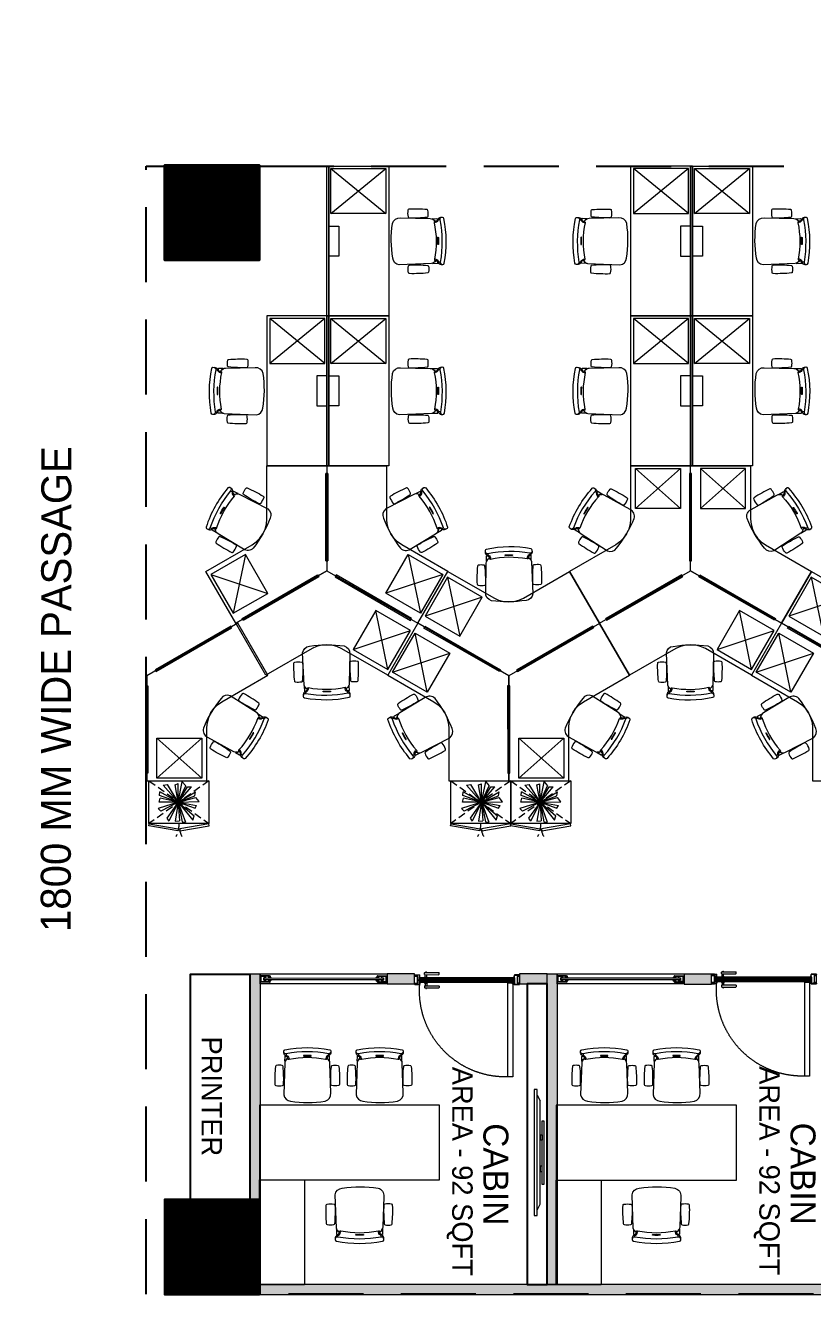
# Model space of a CAD drawing. Header units: millimetres. Extents: x -774950 to -670403, y -1165325 to -1109738.
# Drawn here: x -738344 to -730472, y -1150441 to -1137742 of the extents above; entities that cross this region are included whole.
import ezdxf

# ---------------------------------------------------------------- set-up
doc = ezdxf.new("R2010")
doc.units = ezdxf.units.MM
doc.header["$LTSCALE"] = 3000
doc.header["$MEASUREMENT"] = 0
for name, pattern in [('DASHED', [0.75, 0.5, -0.25]), ('DASHED2', [0.375, 0.25, -0.125]), ('HIDDEN', [0.375, 0.25, -0.125]), ('HIDDENX2', [0.75, 0.5, -0.25])]:
    doc.linetypes.add(name, pattern=pattern)
doc.layers.get('0').update_dxf_attribs({"linetype": 'CONTINUOUS'})
for name, color, linetype, lineweight in [('1-fur', 8, 'CONTINUOUS', 0), ('A-Bushes', 75, 'CONTINUOUS', 0), ('A-DOOR-FULL', 40, 'CONTINUOUS', 18), ('A-INDOOR PLANTS', 84, 'CONTINUOUS', 5), ('A-WALL', 26, 'CONTINUOUS', 25), ('AI-FURN', 7, 'CONTINUOUS', 20), ('DR-GLASS', 170, 'CONTINUOUS', 13), ('I- FURN', 251, 'CONTINUOUS', 9), ('IN-DOOR', 8, 'CONTINUOUS', 0), ('PR-ALU SECTION', 8, 'CONTINUOUS', 9), ('PR-HATCH', 8, 'CONTINUOUS', 0), ('PR-LINE', 8, 'DASHED2', 9), ('T-LAYOUT', 7, 'CONTINUOUS', 13), ('TOA- AV', 7, 'CONTINUOUS', 9)]:
    doc.layers.add(name, color=color, linetype=linetype, lineweight=lineweight)
for name, color, linetype in [('HATCH', 8, 'CONTINUOUS'), ('I-FUR', 7, 'CONTINUOUS'), ('PASSAGE LINEOUT', 7, 'CONTINUOUS'), ('STR_COL', 3, 'CONTINUOUS'), ('str_col_hatch', 8, 'CONTINUOUS'), ('TEXT', 7, 'CONTINUOUS')]:
    doc.layers.add(name, color=color, linetype=linetype)
doc.layers.add('PR- GLASS', color=7, linetype='CONTINUOUS', lineweight=9, true_color=0x0505ff)
doc.layers.add('PR-FULL HT', color=7, linetype='CONTINUOUS', lineweight=13, true_color=0x6e3e30)
doc.styles.add('CENTURY GOTHIC', font='GOTHIC.TTF')
doc.styles.add('RS', font='arial.ttf', dxfattribs={"height": 0.3})

# ---------------------------------------------------------------- blocks, each defined once
blk = doc.blocks.new('vw layout final block')
at = {"layer": 'str_col_hatch', "linetype": 'Continuous'}
h = blk.add_hatch(dxfattribs=at)
h.set_pattern_fill('ANSI31', color=256, scale=50, angle=340, style=0)
h.paths.add_polyline_path([(-627456, -1036324), (-628206, -1036324), (-628206, -1037074), (-627456, -1037074)])
h.paths.add_polyline_path([(-627456, -1046674), (-628206, -1046674), (-628206, -1047424), (-627456, -1047424)])
h.paths.add_polyline_path([(-611036, -1046574), (-611986, -1046574), (-611986, -1047524), (-611036, -1047524)])
h = blk.add_hatch(dxfattribs=at)
h.set_pattern_fill('ANSI31', color=256, scale=50, angle=340, style=0)
h.set_pattern_definition([(25, (-15832.223, -471116.0655), (-2.641364136, 5.66442367), [])])
h.paths.add_polyline_path([(-611036, -1056924), (-611986, -1056924), (-611986, -1057874), (-611036, -1057874)])
at = {"layer": 'HATCH', "linetype": 'Continuous'}
blk.add_lwpolyline([(-611036, -1046574), (-611986, -1046574), (-611986, -1047524), (-611036, -1047524), (-611036, -1046574)], close=True, dxfattribs=at)
at = {"layer": 'STR_COL'}
for points in [[(-611986, -1047524), (-611986, -1046574), (-611036, -1046574), (-611036, -1047524), (-611986, -1047524)], [(-611036, -1057874), (-611036, -1056924), (-611986, -1056924), (-611986, -1057874), (-611036, -1057874)], [(-611036, -1057874), (-611036, -1056924), (-611986, -1056924), (-611986, -1057874), (-611036, -1057874)], [(-611036, -1057874), (-611036, -1056924), (-611986, -1056924), (-611986, -1057874), (-611036, -1057874)]]:
    blk.add_lwpolyline(points, dxfattribs=at)
blk = doc.blocks.new('*U184')
at = {"layer": 'PR-HATCH'}
h = blk.add_hatch(color=256, dxfattribs=at)
h.dxf.hatch_style = 1
h.paths.add_polyline_path([(-86775, -39967), (-76425, -39967), (-76425, -39867), (-86775, -39867)])
at = {"layer": 'PR-FULL HT', "elevation": 0}
blk.add_lwpolyline([(-86775, -39967), (-76425, -39967), (-76425, -39867), (-86775, -39867)], close=True, dxfattribs=at)
blk = doc.blocks.new('GLASS PATCH')
at = {"layer": 'PR-ALU SECTION'}
for p, q in [((-11245.2, -11600.3), (-11245.2, -11602.3)), ((-11244.2, -11600.3), (-11245.2, -11600.3)), ((-11245.2, -11602.3), (-11242.7, -11602.3)), ((-11245.2, -11624.3), (-11245.2, -11622.3)), ((-11245.2, -11622.3), (-11242.7, -11622.3)), ((-11244.2, -11624.3), (-11245.2, -11624.3)), ((-11244.2, -11599.3), (-11244.2, -11600.3)), ((-11207.2, -11599.3), (-11244.2, -11599.3)), ((-11244.2, -11625.3), (-11244.2, -11624.3)), ((-11207.2, -11625.3), (-11244.2, -11625.3)), ((-11242.7, -11622.3), (-11242.7, -11602.3)), ((-11241.2, -11623.8), (-11241.2, -11600.8)), ((-11213, -11600.8), (-11241.2, -11600.8)), ((-11241.2, -11601.3), (-11222.7, -11601.3)), ((-11241.2, -11623.3), (-11222.7, -11623.3)), ((-11213, -11623.8), (-11241.2, -11623.8)), ((-11222.7, -11607.3), (-11230.7, -11607.3)), ((-11230.7, -11617.3), (-11230.7, -11607.3)), ((-11222.7, -11617.3), (-11230.7, -11617.3)), ((-11222.7, -11601.3), (-11222.7, -11607.3)), ((-11222.7, -11623.3), (-11222.7, -11617.3)), ((-11211.2, -11604.5), (-11213, -11600.8)), ((-11211.2, -11620.1), (-11213, -11623.8)), ((-11212.4, -11606.4), (-11211.2, -11604.5)), ((-11211.2, -11607.3), (-11212.4, -11606.4)), ((-11211.2, -11617.3), (-11212.4, -11618.1)), ((-11212.4, -11618.1), (-11211.2, -11620.1)), ((-11206.2, -11604.5), (-11211.2, -11604.5)), ((-11211.2, -11604.5), (-11210, -11605.6)), ((-11211.2, -11620.1), (-11210, -11618.9)), ((-11206.2, -11620.1), (-11211.2, -11620.1)), ((-11210, -11605.6), (-11205.1, -11605.6)), ((-11210, -11618.9), (-11205.1, -11618.9)), ((-11207.2, -11599.3), (-11205.2, -11600)), ((-11207.2, -11625.3), (-11205.2, -11624.6)), ((-11206.2, -11605.5), (-11206.2, -11604.5)), ((-11205.2, -11605.5), (-11206.2, -11605.5)), ((-11205.2, -11619.1), (-11206.2, -11619.1)), ((-11206.2, -11619.1), (-11206.2, -11620.1)), ((-11205.2, -11600), (-11205.2, -11605.5)), ((-11205.2, -11624.6), (-11205.2, -11619.1)), ((-11205.1, -11602.9), (-11205.1, -11605.6)), ((-11200.5, -11607.3), (-11205.1, -11602.9)), ((-11200.5, -11617.3), (-11205.1, -11621.7)), ((-11205.1, -11621.7), (-11205.1, -11618.9))]:
    blk.add_line(p, q, dxfattribs=at)
blk.add_lwpolyline([(-11241.2, -11601.3), (-11222.7, -11601.3), (-11222.7, -11607.3), (-11230.7, -11607.3), (-11230.7, -11617.3), (-11222.7, -11617.3), (-11222.7, -11623.3), (-11241.2, -11623.3)], close=True, dxfattribs=at)
for points, knots in [([(-11207.6, -11607.3), (-11208.8, -11606.7), (-11210.2, -11606), (-11211.1, -11607.1), (-11211.2, -11607.3)], [0, 0, 0, 0, 3.277935, 3.838999, 3.838999, 3.838999, 3.838999]), ([(-11207.6, -11617.3), (-11208.8, -11617.9), (-11210.2, -11618.6), (-11211.1, -11617.5), (-11211.2, -11617.3)], [0, 0, 0, 0, 3.277935, 3.838999, 3.838999, 3.838999, 3.838999]), ([(-11204.1, -11607.3), (-11205.3, -11606.7), (-11206.7, -11606), (-11207.6, -11607.1), (-11207.6, -11607.3)], [0, 0, 0, 0, 3.196261, 3.767448, 3.767448, 3.767448, 3.767448]), ([(-11204.1, -11617.3), (-11205.3, -11617.9), (-11206.7, -11618.6), (-11207.6, -11617.5), (-11207.6, -11617.3)], [0, 0, 0, 0, 3.196261, 3.767448, 3.767448, 3.767448, 3.767448]), ([(-11200.5, -11607.3), (-11202.1, -11606.6), (-11203.9, -11605.8), (-11204.1, -11607.2), (-11204.1, -11607.3)], [0, 0, 0, 0, 3.605923, 3.8901, 3.8901, 3.8901, 3.8901]), ([(-11200.5, -11617.3), (-11202.1, -11618), (-11203.9, -11618.7), (-11204.1, -11617.4), (-11204.1, -11617.3)], [0, 0, 0, 0, 3.605923, 3.8901, 3.8901, 3.8901, 3.8901])]:
    blk.add_open_spline(points, degree=3, knots=knots, dxfattribs=at)
blk = doc.blocks.new('*U134')
at = {"layer": 'PR- GLASS', "elevation": 0}
blk.add_lwpolyline([(-78766, -32841), (-78766, -32853), (-79964, -32853), (-79964, -32841)], close=True, dxfattribs=at)
at = {"layer": 'PR-LINE', "ltscale": 5, "elevation": 0}
blk.add_lwpolyline([(-80000, -32797), (-80000, -32897), (-78730, -32897), (-78730, -32797)], close=True, dxfattribs=at)
at = {"layer": 'PR-ALU SECTION'}
for p, xscale, yscale, zscale, rotation in [((-52050, -61709, 0), -2.48548952528036, 2.485489525280353, 2.485489525280353, 179.9999854000356), ((-106680, -61709, 0), 2.485489525280361, 2.485489525280361, 2.485489525280361, 179.9999854002671)]:
    blk.add_blockref('GLASS PATCH', p, dxfattribs=dict(at, xscale=xscale, yscale=yscale, zscale=zscale, rotation=rotation))
blk = doc.blocks.new('CHAIR - STEELCASE - LETSB')
at = {"layer": 'I- FURN', "color": 24, "lineweight": 9}
for points in [[(-370, 258, -0.089353), (-370, 317, -0.334929), (-361, 325, -0.034973), (-180, 330, -0.382328), (-170, 321, -0.10237), (-170, 253, -0.318036), (-180, 244, -0.036857), (-361, 249, -0.333729)], [(-370, -242, 0.089353), (-370, -301, 0.334929), (-361, -309, 0.034973), (-180, -315, 0.382328), (-170, -305, 0.10237), (-170, -238, 0.318036), (-180, -229, 0.036857), (-361, -234, 0.333729)]]:
    blk.add_lwpolyline(points, format="xyb", close=True, dxfattribs=at)
at = {"layer": 'I- FURN'}
blk.add_lwpolyline([(-513, 242, 0.34479), (-528, 230, 0.096497), (-528, -218, 0.361045), (-516, -229), (-494, -229, 0.246071), (-466, -205, -0.226994), (-446, -191), (-440, -191, 0.417254), (-430, -177, -0.104406), (-430, 189, 0.398452), (-439, 204, -0.367565), (-466, 218, 0.274839), (-497, 242)], format="xyb", close=True, dxfattribs=at)
at = {"layer": 'I- FURN', "color": 24, "lineweight": 9}
for points in [[(-508, -229, 0.46809), (-488, -205, -0.090711), (-488, 218, 0.462177), (-507, 242, -100.177069)], [(-488, 217), (-478, 217, -0.321496), (-469, 210, 0.282757), (-430, 188, -1.025051)], [(-488, -205), (-478, -205, 0.321496), (-469, -198, -0.282757), (-430, -176, 1.025051)]]:
    blk.add_lwpolyline(points, format="xyb", dxfattribs=at)
at = {"layer": 'I- FURN', "color": 8, "lineweight": 5}
blk.add_lwpolyline([(-464, 213, 0.188155), (-445, 203), (-439, 204, -0.15219), (-410, 229, 0.211085), (-414, 230), (-459, 229, 0.414214), (-464, 223)], format="xyb", close=True, dxfattribs=at)
at = {"layer": 'I- FURN'}
blk.add_lwpolyline([(-95, -229), (-390, -220, -0.232948), (-440, -191, 0.417374), (-430, -177, -0.10441), (-430, 189, 0.39834), (-439, 204, -0.21659), (-401, 231), (-78, 242, -0.366213), (-13, 173, -0.077985), (-14, -173, -0.376278), (-95, -229)], format="xyb", dxfattribs=at)
at = {"layer": 'I- FURN', "color": 8, "lineweight": 5}
for points in [[(-216, 237), (-214, 243)], [(-184, 244), (-186, 238)], [(-218, -225), (-217, -228)], [(-188, -228), (-189, -226)]]:
    blk.add_lwpolyline(points, dxfattribs=at)
for points in [[(-471, -25, -0.007805), (-471, 37, -0.087218), (-470, 43, -0.229267), (-469, 43), (-466, 43, -0.210582), (-464, 38, 0.008162), (-464, -24, -0.166545), (-465, -31, -0.375811), (-466, -31), (-469, -31, -0.246214), (-471, -28, 0.024513), (-471, -25, -1.199362)], [(-446, -191), (-440, -191, 0.15219), (-410, -215, -0.211085), (-414, -217), (-459, -217, -0.414214), (-464, -212), (-464, -202)]]:
    blk.add_lwpolyline(points, format="xyb", dxfattribs=at)
blk = doc.blocks.new('*U149')
at = {"layer": 'PR-HATCH'}
h = blk.add_hatch(color=256, dxfattribs=at)
h.dxf.hatch_style = 1
h.paths.add_polyline_path([(-90959, -39967), (-90684, -39967), (-90684, -39867), (-90959, -39867)])
at = {"layer": 'PR-FULL HT', "elevation": 0}
blk.add_lwpolyline([(-90959, -39967), (-90684, -39967), (-90684, -39867), (-90959, -39867)], close=True, dxfattribs=at)
blk = doc.blocks.new('rub1')
at = {"lineweight": 20}
h = blk.add_hatch(color=8, dxfattribs=at)
h.paths.add_polyline_path([(285.1, 663.6), (284.4, 663.6, 0.06789), (284.3, 663.1), (284, 663.1), (284, 663.6), (283.7, 663.6), (283.7, 662.4), (284, 662.4), (284, 662.9), (284.3, 662.9, 0.066804), (284.4, 662.3), (285.1, 662.3, 0.299446), (285.5, 662.9), (285.5, 663.1, 0.299446)])
h.paths.add_polyline_path([(285.4, 663.1), (285.4, 662.9, -0.365226), (285, 662.5), (284.6, 662.5, -0.12053), (284.6, 663.5), (285, 663.5, -0.209232)], flags=16)
at = {"layer": '1-fur', "color": 8, "lineweight": 20}
for p, q in [((284.4, 663.6), (285.1, 663.6)), ((284.4, 662.3), (285.1, 662.3)), ((284.6, 663.5), (285, 663.5)), ((284.6, 662.5), (285, 662.5)), ((285.4, 663.1), (285.4, 662.9)), ((285.5, 663.1), (285.5, 662.9))]:
    blk.add_line(p, q, dxfattribs=at)
for points in [[(284, 662.9), (284, 662.4), (283.7, 662.4), (283.7, 663.6), (284, 663.6), (284, 663.1)], [(284.3, 663.1), (284, 663.1)], [(284, 662.9), (284.3, 662.9)]]:
    blk.add_lwpolyline(points, dxfattribs=at)
for centre, radius, start, end in [((286.3, 663), 1.99, 160.4255, 175.9608), ((286.3, 663), 1.99, 182.636, 197.9236), ((286.5, 663), 1.99, 165.4708, 192.9616), ((284.8, 662.9), 0.623, 16.2565, 63.5269), ((285, 662.9), 0.413, 282.3178, 2.5719), ((284.9, 663), 0.623, 3.1317, 69.8122), ((284.9, 662.9), 0.623, 290.1878, 356.8683)]:
    blk.add_arc(centre, radius, start, end, dxfattribs=at)
blk = doc.blocks.new('*U241')
at = {"layer": 'IN-DOOR', "color": 8, "ltscale": 2}
for p, q in [((-32.45, 4.42), (-27.72, 4.42)), ((-32.13, 4.42), (-32.13, 4.64)), ((-32.13, 4.64), (-31.89, 4.64)), ((-31.89, 4.42), (-31.89, 4.64)), ((-36, 3.3), (-36, 0)), ((-36, 3.29), (-36, 2.86)), ((-36, 0.44), (-36, 0.01)), ((-34.92, 3.3), (-35.99, 3.3)), ((-35.99, 0), (-34.92, 0)), ((-35.98, 2.84), (-35.92, 2.84)), ((-35.92, 0.46), (-35.98, 0.46)), ((-35.96, 3.17), (-35.96, 3.25)), ((-35.96, 0.05), (-35.96, 0.13)), ((-35.95, 3.26), (-34.97, 3.26)), ((-34.97, 0.04), (-35.95, 0.04)), ((-35.91, 2.83), (-35.91, 2.79)), ((-35.91, 0.5), (-35.91, 0.47)), ((-35.9, 2.78), (-35.83, 2.76)), ((-35.83, 0.54), (-35.9, 0.51)), ((-35.82, 2.77), (-35.86, 2.83)), ((-35.86, 0.47), (-35.82, 0.53)), ((-35.85, 2.84), (-35.11, 2.84)), ((-35.11, 0.46), (-35.85, 0.46)), ((-35.09, 2.88), (-35.81, 2.88)), ((-35.81, 0.42), (-35.09, 0.42)), ((-35.09, 2.82), (-35.11, 2.77)), ((-35.11, 0.52), (-35.09, 0.48)), ((-35.09, 2.76), (-34.98, 2.76)), ((-34.98, 0.54), (-35.09, 0.54)), ((-35.04, 2.83), (-35.04, 2.83)), ((-35.04, 0.47), (-35.04, 0.47)), ((-35.03, 0.2), (-35.03, 0.14)), ((-34.93, 2.81), (-35.02, 2.81)), ((-35.02, 0.49), (-34.93, 0.49)), ((-35.01, 0.22), (-35.01, 0.22)), ((-35.01, 0.12), (-34.93, 0.12)), ((-34.98, 0.18), (-34.99, 0.2)), ((-34.96, 1.81), (-34.97, 1.8)), ((-34.97, 1.8), (-34.96, 1.79)), ((-34.96, 3.25), (-34.96, 3.2)), ((-34.96, 2.74), (-34.96, 1.81)), ((-34.96, 1.79), (-34.96, 0.56)), ((-34.93, 0.16), (-34.96, 0.16)), ((-34.96, 0.1), (-34.96, 0.05)), ((-34.94, 3.18), (-34.94, 3.18)), ((-34.94, 0.12), (-34.94, 0.12)), ((-34.88, 0.19), (-34.92, 0.17)), ((-34.91, 3.21), (-34.91, 3.29)), ((-34.91, 0.51), (-34.91, 2.79)), ((-34.91, 0.1), (-34.91, 0.02)), ((-34.91, 0.01), (-34.91, 0.09)), ((-34.89, 0), (-34.2, 0)), ((-34.87, 0.08), (-34.85, 0.18)), ((-34.83, 0.06), (-34.85, 0.06)), ((-34.81, 0.05), (-34.82, 0.07)), ((-34.79, 0.07), (-34.8, 0.05)), ((-34.3, 0.06), (-34.77, 0.06)), ((-34.2, 0.81), (-34.2, 0)), ((-32.56, 3.81), (-32.56, 4.31)), ((-32.56, 2.62), (-32.56, 2.84)), ((-32.56, 2.84), (-31.66, 2.84)), ((-32.56, 2.62), (-31.66, 2.62)), ((-32.56, 0.98), (-32.56, 0.77)), ((-32.56, 0.98), (-31.66, 0.98)), ((-32.56, 0.77), (-31.66, 0.77)), ((-32.45, 3.7), (-27.72, 3.7)), ((-32.34, 2.84), (-32.34, 3.7)), ((-32.34, 0.77), (-32.34, -0.1)), ((-31.87, 2.84), (-31.87, 3.7)), ((-31.87, 0.77), (-31.87, -0.1)), ((-31.66, 2.62), (-31.66, 2.84)), ((-31.66, 0.98), (-31.66, 0.77)), ((-27.61, 3.81), (-27.61, 4.31)), ((-1.8, 0), (-1.8, 0.1)), ((-0.81, 0), (-1.8, 0)), ((-1.76, 0.06), (-1.65, 0.06)), ((-1.63, 0.07), (-1.62, 0.05)), ((-1.61, 0.05), (-0.88, 0.07)), ((-0.87, 0.06), (-0.86, 0.06)), ((-0.84, 0.08), (-0.85, 0.18)), ((-0.82, 0.19), (-0.79, 0.17)), ((-0.79, 3.21), (-0.79, 3.29)), ((-0.79, 0.51), (-0.79, 2.79)), ((-0.79, 0.1), (-0.79, 0.02)), ((-0.79, 0.01), (-0.79, 0.09)), ((-0.78, 3.3), (-0.01, 3.3)), ((-0.78, 0.16), (-0.74, 0.16)), ((-0.01, 0), (-0.78, 0)), ((-0.77, 2.81), (-0.68, 2.81)), ((-0.68, 0.49), (-0.77, 0.49)), ((-0.69, 0.12), (-0.77, 0.12)), ((-0.76, 3.18), (-0.76, 3.18)), ((-0.76, 0.12), (-0.76, 0.12)), ((-0.75, 3.25), (-0.75, 3.2)), ((-0.75, 0.1), (-0.75, 0.05)), ((-0.74, 2.74), (-0.74, 1.81)), ((-0.74, 1.81), (-0.73, 1.8)), ((-0.73, 1.8), (-0.74, 1.79)), ((-0.74, 1.79), (-0.74, 0.56)), ((-0.05, 3.26), (-0.73, 3.26)), ((-0.73, 0.04), (-0.05, 0.04)), ((-0.61, 2.76), (-0.72, 2.76)), ((-0.72, 0.54), (-0.62, 0.54)), ((-0.72, 0.18), (-0.71, 0.2)), ((-0.69, 0.22), (-0.69, 0.22)), ((-0.68, 0.2), (-0.68, 0.14)), ((-0.67, 2.83), (-0.67, 2.83)), ((-0.67, 0.47), (-0.67, 0.47)), ((-0.62, 2.82), (-0.59, 2.77)), ((-0.6, 0.52), (-0.62, 0.48)), ((-0.61, 2.88), (-0.19, 2.88)), ((-0.19, 0.42), (-0.61, 0.42)), ((-0.15, 2.84), (-0.6, 2.84)), ((-0.6, 0.46), (-0.15, 0.46)), ((-0.18, 2.77), (-0.14, 2.83)), ((-0.14, 0.47), (-0.18, 0.53)), ((-0.1, 2.78), (-0.17, 2.76)), ((-0.17, 0.54), (-0.1, 0.51)), ((-0.09, 2.83), (-0.09, 2.79)), ((-0.09, 0.5), (-0.09, 0.47)), ((-0.02, 2.84), (-0.08, 2.84)), ((-0.08, 0.46), (-0.02, 0.46)), ((-0.04, 3.17), (-0.04, 3.25)), ((-0.04, 0.05), (-0.04, 0.13)), ((0, 3.3), (0, 0)), ((0, 3.29), (0, 2.86)), ((0, 0.44), (0, 0.01)), ((-32.56, -0.21), (-32.56, -0.71)), ((-32.45, -0.1), (-27.72, -0.1)), ((-32.45, -0.82), (-27.72, -0.82)), ((-32.13, -0.82), (-32.13, -1.03)), ((-32.13, -1.03), (-31.89, -1.03)), ((-31.89, -0.82), (-31.89, -1.03)), ((-27.61, -0.21), (-27.61, -0.71))]:
    blk.add_line(p, q, dxfattribs=at)
at = {"layer": 'IN-DOOR', "color": 8, "ltscale": 3}
for p, q in [((-35.03, 3.16), (-35.03, 3.09)), ((-34.93, 3.18), (-35.01, 3.18)), ((-35.01, 3.08), (-35.01, 3.08)), ((-35, 3.09), (-34.98, 3.12)), ((-34.96, 3.13), (-34.93, 3.13)), ((-34.92, 3.13), (-34.9, 3.11)), ((-34.91, 3.28), (-34.91, 3.2)), ((-34.21, 3.3), (-34.89, 3.3)), ((-34.87, 3.12), (-34.87, 3.22)), ((-34.85, 3.24), (-34.83, 3.24)), ((-34.82, 3.23), (-34.81, 3.24)), ((-34.8, 3.24), (-34.79, 3.23)), ((-34.77, 3.24), (-34.3, 3.24)), ((-34.4, 2.03), (-34.4, 1.57)), ((-34.3, 2.07), (-34.36, 2.07)), ((-34.35, 1.53), (-34.3, 1.53)), ((-34.34, 1.83), (-34.34, 1.99)), ((-34.34, 1.61), (-34.34, 1.77)), ((-34.31, 2), (-34.23, 1.98)), ((-34.23, 1.62), (-34.31, 1.6)), ((-34.27, 1.04), (-34.28, 1.03)), ((-34.28, 1.01), (-34.27, 1)), ((-34.26, 2.56), (-34.27, 2.55)), ((-34.27, 2.55), (-34.26, 2.54)), ((-34.26, 3.2), (-34.26, 2.56)), ((-34.26, 2.54), (-34.26, 2.11)), ((-34.26, 1.49), (-34.26, 1.05)), ((-34.26, 0.99), (-34.26, 0.1)), ((-34.21, 2), (-34.21, 3.14)), ((-34.21, 0.91), (-34.21, 2.7)), ((-34.21, 0.82), (-34.21, 0.85)), ((-34.17, 0.89), (-34.2, 0.9)), ((-34.2, 0.86), (-34.17, 0.84)), ((-2.16, 0.77), (-2.16, 0.88)), ((-2.14, 0.9), (-2.08, 0.88)), ((-1.8, 0.75), (-2.14, 0.75)), ((-2.11, 0.85), (-2.11, 0.82)), ((-2.08, 0.84), (-2.1, 0.86)), ((-2.1, 0.81), (-1.86, 0.81)), ((-1.89, 0.89), (-1.86, 0.9)), ((-1.86, 0.86), (-1.89, 0.84)), ((-1.85, 2), (-1.85, 3.3)), ((-1.85, 3.3), (-0.81, 3.3)), ((-1.85, 0.91), (-1.85, 2.86)), ((-1.85, 0.82), (-1.85, 0.85)), ((-1.75, 2), (-1.83, 1.98)), ((-1.83, 1.62), (-1.75, 1.6)), ((-1.8, 3.2), (-1.8, 3.17)), ((-1.8, 3.17), (-1.79, 3.16)), ((-1.79, 3.16), (-1.8, 3.15)), ((-1.8, 3.15), (-1.8, 2.11)), ((-1.8, 1.49), (-1.8, 1.05)), ((-1.8, 0.99), (-1.8, 0.1)), ((-1.79, 1.04), (-1.79, 1.03)), ((-1.79, 1.01), (-1.79, 1)), ((-1.65, 3.24), (-1.76, 3.24)), ((-1.76, 2.07), (-1.7, 2.07)), ((-1.71, 1.53), (-1.76, 1.53)), ((-1.72, 1.83), (-1.72, 1.99)), ((-1.72, 1.61), (-1.72, 1.77)), ((-1.66, 2.03), (-1.66, 1.57)), ((-1.62, 3.24), (-1.63, 3.23)), ((-0.88, 3.23), (-1.61, 3.24)), ((-0.86, 3.24), (-0.87, 3.24)), ((-0.84, 3.12), (-0.84, 3.22)), ((-0.79, 3.13), (-0.81, 3.11)), ((-0.79, 3.28), (-0.79, 3.2)), ((-0.74, 3.13), (-0.78, 3.13)), ((-0.77, 3.18), (-0.69, 3.18)), ((-0.71, 3.09), (-0.72, 3.12)), ((-0.69, 3.08), (-0.7, 3.08)), ((-0.68, 3.16), (-0.68, 3.09))]:
    blk.add_line(p, q, dxfattribs=at)
at = {"layer": 'IN-DOOR', "color": 8, "linetype": 'DASHED'}
blk.add_lwpolyline([(-2.36, 2.73), (-2.36, 34.98), (-4, 34.98), (-4, 2.73)], close=True, dxfattribs=at)
at = {"layer": 'IN-DOOR', "color": 8}
for points in [[(-2.07, 2.62), (-34.21, 2.62), (-34.21, 2.49), (-2.07, 2.49)], [(-2.07, 0.98), (-34.21, 0.98), (-34.21, 1.11), (-2.07, 1.11)], [(-2.07, 2.49), (-33.9, 2.49), (-33.9, 1.11), (-2.07, 1.11)]]:
    blk.add_lwpolyline(points, dxfattribs=at)
for points in [[(-34.21, 2.49), (-33.9, 2.49), (-33.9, 1.11), (-34.21, 1.11)], [(-1.96, 2.49), (-2.28, 2.49), (-2.28, 1.11), (-1.96, 1.11)]]:
    blk.add_lwpolyline(points, close=True, dxfattribs=at)
at = {"layer": 'IN-DOOR', "color": 5}
for points in [[(-33.9, 2.02), (-2.28, 2.02)], [(-33.9, 1.58), (-2.28, 1.58)]]:
    blk.add_lwpolyline(points, dxfattribs=at)
at = {"layer": 'IN-DOOR', "color": 8, "linetype": 'Continuous', "lineweight": 25}
for points in [[(-1.95, 0.99), (-1.86, 0.99, 0.414214), (-1.85, 1), (-1.85, 2.87, 3.112272), (-2.02, 2.63, -0.513651), (-1.96, 2.59), (-1.96, 1, 0.414214)], [(-2.24, 2.77, 0.414214), (-2.22, 2.77), (-2.2, 2.77, 0.307235), (-2.05, 2.75), (-2.03, 2.73, 0.414214), (-2.02, 2.73), (-1.95, 2.81, 0.414214), (-1.96, 2.82), (-1.97, 2.84, 0.307235), (-2.02, 2.98), (-2.02, 3.01, 0.414214), (-2.03, 3.02), (-2.13, 3.04, 0.414214), (-2.14, 3.03), (-2.14, 3.01, 0.307235), (-2.24, 2.89), (-2.26, 2.88, 0.414214), (-2.27, 2.87)]]:
    blk.add_lwpolyline(points, format="xyb", close=True, dxfattribs=at)
at = {"layer": 'IN-DOOR', "color": 8, "linetype": 'DASHED'}
blk.add_arc((-4.8, 5.45), 29.53, 88.4446, 185.2074, dxfattribs=at)
at = {"layer": 'IN-DOOR', "color": 8, "ltscale": 2}
for centre, radius, start, end in [((-32.45, 4.31), 0.108, 90, 180), ((-27.72, 4.31), 0.108, 360, 90), ((-35.99, 3.29), 0.0108, 90, 180), ((-35.98, 2.86), 0.018, 180, 270), ((-35.98, 0.44), 0.018, 90, 180), ((-35.99, 0.01), 0.0108, 180, 270), ((-35.95, 3.25), 0.0108, 90, 180), ((-35.93, 3.17), 0.0288, 180, 293.5782), ((-35.93, 0.13), 0.0288, 66.4218, 180), ((-35.95, 0.05), 0.0108, 180, 270), ((-35.84, 2.8), 0.353, 84.9915, 103.4121), ((-35.92, 2.83), 0.0108, 360, 90), ((-35.92, 0.47), 0.0108, 270, 360), ((-35.85, 0.41), 0.27, 254.6491, 275.7262), ((-35.9, 2.79), 0.0108, 180, 250), ((-35.9, 0.5), 0.0108, 110, 180), ((-35.84, 0.26), 0.0648, 11.2602, 278.7398), ((-35.82, 3.04), 0.0648, 81.2602, 348.7398), ((-35.85, 2.83), 0.0108, 90, 200), ((-35.85, 0.47), 0.0108, 160, 270), ((-35.81, 2.91), 0.0288, 115.8419, 270), ((-35.81, 0.39), 0.0288, 90, 244.158), ((-35.83, 2.77), 0.0108, 250, 20), ((-35.83, 0.53), 0.0108, 340, 110), ((-35.83, 0.17), 0.0252, 278.7398, 98.7398), ((-35.81, 3.13), 0.0252, 261.2602, 81.2602), ((-35.88, 3.13), 0.204, 286.1738, 325.757), ((-35.88, 0.2), 0.173, 28.706, 71.7459), ((-35.75, 0.28), 0.0252, 191.2602, 11.2602), ((-35.74, 3.02), 0.0252, 348.7398, 168.7398), ((-35.11, 2.82), 0.018, 360, 90), ((-35.09, 2.77), 0.018, 180, 270), ((-35.09, 0.52), 0.018, 90, 180), ((-35.11, 0.48), 0.018, 270, 360), ((-35.09, 2.83), 0.054, 360, 90), ((-35.09, 0.47), 0.054, 270, 360), ((-35.02, 2.83), 0.018, 180, 270), ((-35.02, 0.47), 0.018, 90, 180), ((-35.01, 0.2), 0.018, 90, 180), ((-35.01, 0.14), 0.018, 180, 270), ((-35.01, 0.2), 0.018, 360, 90), ((-34.98, 2.74), 0.018, 360, 90), ((-34.98, 0.56), 0.018, 270, 360), ((-34.96, 0.18), 0.018, 180, 270), ((-34.97, 3.25), 0.0108, 360, 90), ((-34.97, 0.05), 0.0108, 270, 360), ((-34.94, 3.2), 0.018, 180, 270), ((-34.94, 0.1), 0.018, 90, 180), ((-34.94, 3.21), 0.0288, 270, 360), ((-34.94, 0.09), 0.0288, 360, 90), ((-34.93, 2.79), 0.018, 360, 90), ((-34.93, 0.51), 0.018, 270, 360), ((-34.93, 0.18), 0.018, 270, 315), ((-34.93, 0.1), 0.018, 360, 90), ((-34.92, 3.29), 0.0108, 360, 90), ((-34.92, 0.01), 0.0108, 270, 360), ((-34.89, 0.02), 0.018, 180, 270), ((-34.87, 0.18), 0.018, 360, 135), ((-34.85, 0.08), 0.018, 180, 270), ((-34.83, 0.08), 0.018, 270, 315), ((-34.8, 0.04), 0.0108, 45, 135), ((-34.77, 0.08), 0.018, 225, 270), ((-34.3, 0.1), 0.036, 270, 360), ((-32.45, 3.81), 0.108, 180, 270), ((-27.72, 3.81), 0.108, 270, 360), ((-1.76, 0.1), 0.036, 180, 270), ((-1.65, 0.08), 0.018, 270, 315), ((-1.62, 0.04), 0.0108, 45, 135), ((-0.87, 0.08), 0.018, 225, 270), ((-0.86, 0.08), 0.018, 270, 360), ((-0.84, 0.18), 0.018, 45, 180), ((-0.81, 0.02), 0.018, 270, 360), ((-0.78, 3.29), 0.0108, 90, 180), ((-0.76, 3.21), 0.0288, 180, 270), ((-0.77, 2.79), 0.018, 90, 180), ((-0.77, 0.51), 0.018, 180, 270), ((-0.78, 0.18), 0.018, 225, 270), ((-0.76, 0.09), 0.0288, 90, 180), ((-0.77, 0.1), 0.018, 90, 180), ((-0.78, 0.01), 0.0108, 180, 270), ((-0.76, 3.2), 0.018, 270, 360), ((-0.76, 0.1), 0.018, 360, 90), ((-0.73, 3.25), 0.0108, 90, 180), ((-0.73, 0.05), 0.0108, 180, 270), ((-0.72, 2.74), 0.018, 90, 180), ((-0.72, 0.56), 0.018, 180, 270), ((-0.74, 0.18), 0.018, 270, 360), ((-0.69, 0.2), 0.018, 90, 180), ((-0.69, 0.2), 0.018, 360, 90), ((-0.69, 0.14), 0.018, 270, 360), ((-0.68, 2.83), 0.018, 270, 360), ((-0.68, 0.47), 0.018, 360, 90), ((-0.61, 2.83), 0.054, 90, 180), ((-0.61, 0.47), 0.054, 180, 270), ((-0.6, 2.82), 0.018, 90, 180), ((-0.62, 0.52), 0.018, 360, 90), ((-0.6, 0.48), 0.018, 180, 270), ((-0.61, 2.77), 0.018, 270, 360), ((-0.26, 3.02), 0.0252, 11.2602, 191.2602), ((-0.12, 3.13), 0.204, 214.243, 253.8262), ((-0.12, 0.2), 0.173, 108.254, 151.294), ((-0.25, 0.28), 0.0252, 168.7398, 348.7398), ((-0.18, 3.04), 0.0648, 191.2602, 98.7398), ((-0.16, 0.26), 0.0648, 261.2602, 168.7398), ((-0.19, 3.13), 0.0252, 98.7398, 278.7398), ((-0.17, 0.17), 0.0252, 81.2602, 261.2602), ((-0.16, 2.8), 0.353, 76.5878, 95.0085), ((-0.19, 2.91), 0.0288, 270, 64.158), ((-0.19, 0.39), 0.0288, 295.8419, 90), ((-0.17, 2.77), 0.0108, 160, 290), ((-0.17, 0.53), 0.0108, 70, 200), ((-0.15, 0.41), 0.27, 264.2737, 285.3508), ((-0.15, 2.83), 0.0108, 340, 90), ((-0.15, 0.47), 0.0108, 270, 20), ((-0.1, 2.79), 0.0108, 290, 360), ((-0.1, 0.5), 0.0108, 360, 70), ((-0.08, 2.83), 0.0108, 90, 180), ((-0.08, 0.47), 0.0108, 180, 270), ((-0.07, 3.17), 0.0288, 246.4218, 360), ((-0.07, 0.13), 0.0288, 360, 113.5782), ((-0.05, 3.25), 0.0108, 360, 90), ((-0.05, 0.05), 0.0108, 270, 360), ((-0.02, 2.86), 0.018, 270, 360), ((-0.02, 0.44), 0.018, 360, 90), ((-0.01, 3.29), 0.0108, 360, 90), ((-0.01, 0.01), 0.0108, 270, 360), ((-32.45, -0.21), 0.108, 90, 180), ((-32.45, -0.71), 0.108, 180, 270), ((-27.72, -0.21), 0.108, 360, 90), ((-27.72, -0.71), 0.108, 270, 360)]:
    blk.add_arc(centre, radius, start, end, dxfattribs=at)
at = {"layer": 'IN-DOOR', "color": 8, "ltscale": 3}
for centre, radius, start, end in [((-35.01, 3.16), 0.018, 90, 180), ((-35.01, 3.09), 0.018, 180, 270), ((-35.01, 3.09), 0.0126, 277.0353, 26.015), ((-34.96, 3.12), 0.018, 90, 180), ((-34.93, 3.2), 0.018, 270, 360), ((-34.93, 3.12), 0.018, 45, 90), ((-34.89, 3.28), 0.018, 90, 180), ((-34.88, 3.12), 0.018, 225, 360), ((-34.85, 3.22), 0.018, 90, 180), ((-34.83, 3.22), 0.018, 45, 90), ((-34.8, 3.25), 0.0108, 225, 315), ((-34.77, 3.22), 0.018, 90, 135), ((-34.36, 2.03), 0.036, 90, 180), ((-34.35, 1.58), 0.0452, 191.7193, 271.6001), ((-34.33, 1.8), 0.018, 134.427, 225.573), ((-34.32, 1.99), 0.018, 75.8258, 180), ((-34.35, 1.83), 0.018, 314.427, 360), ((-34.35, 1.77), 0.018, 360, 45.573), ((-34.32, 1.61), 0.018, 180, 284.1742), ((-34.3, 3.2), 0.036, 360, 90), ((-34.3, 2.11), 0.036, 270, 360), ((-34.3, 1.49), 0.036, 360, 90), ((-34.27, 1.02), 0.0108, 135, 225), ((-34.28, 1.05), 0.018, 315, 360), ((-34.28, 0.99), 0.018, 360, 45), ((-34.23, 2), 0.018, 255.8258, 360), ((-34.23, 1.6), 0.018, 360, 104.1742), ((-34.2, 0.91), 0.0108, 180, 270), ((-34.2, 0.85), 0.0108, 90, 180), ((-34.2, 0.82), 0.0108, 180, 270), ((-34.17, 0.86), 0.0216, 270, 90), ((-2.14, 0.88), 0.018, 90, 180), ((-2.14, 0.77), 0.018, 180, 270), ((-2.1, 0.85), 0.0108, 90, 180), ((-2.1, 0.82), 0.0108, 180, 270), ((-2.08, 0.86), 0.0216, 270, 90), ((-1.89, 0.86), 0.0216, 90, 270), ((-1.86, 0.91), 0.0108, 270, 360), ((-1.86, 0.85), 0.0108, 360, 90), ((-1.86, 0.82), 0.0108, 270, 360), ((-1.83, 2), 0.018, 180, 284.1742), ((-1.83, 1.6), 0.018, 75.8258, 180), ((-1.76, 3.2), 0.036, 90, 180), ((-1.76, 2.11), 0.036, 180, 270), ((-1.76, 1.49), 0.036, 90, 180), ((-1.78, 1.05), 0.018, 180, 225), ((-1.78, 0.99), 0.018, 135, 180), ((-1.79, 1.02), 0.0108, 315, 45), ((-1.74, 1.99), 0.018, 360, 104.1742), ((-1.74, 1.61), 0.018, 255.8258, 360), ((-1.71, 1.83), 0.018, 180, 225.573), ((-1.73, 1.8), 0.018, 314.427, 45.573), ((-1.71, 1.77), 0.018, 134.427, 180), ((-1.71, 1.58), 0.0452, 268.3999, 348.2806), ((-1.7, 2.03), 0.036, 360, 90), ((-1.65, 3.22), 0.018, 45, 90), ((-1.62, 3.25), 0.0108, 225, 315), ((-0.87, 3.22), 0.018, 90, 135), ((-0.86, 3.22), 0.018, 360, 90), ((-0.82, 3.12), 0.018, 180, 315), ((-0.81, 3.28), 0.018, 360, 90), ((-0.77, 3.2), 0.018, 180, 270), ((-0.78, 3.12), 0.018, 90, 135), ((-0.74, 3.12), 0.018, 360, 90), ((-0.7, 3.09), 0.0126, 153.985, 262.9647), ((-0.69, 3.16), 0.018, 360, 90), ((-0.69, 3.09), 0.018, 270, 360)]:
    blk.add_arc(centre, radius, start, end, dxfattribs=at)
at = {"layer": 'IN-DOOR', "color": 8, "lineweight": 20, "extrusion": (0, 0, -1), "xscale": 0.1118615642299428, "yscale": 0.1118615642299428, "zscale": -0.1118615642299429, "rotation": 90.00002373157199}
blk.add_blockref('rub1', (76.13, -30.93), dxfattribs=at)
blk = doc.blocks.new('GLASS DOOR')
at = {"layer": 'A-DOOR-FULL', "linetype": 'Continuous', "xscale": 29.16666563673521, "yscale": 29.16666563673521, "zscale": 29.16666563673521, "rotation": 89.99989653425754}
blk.add_blockref('*U241', (52, 58, 0), dxfattribs=at)
blk = doc.blocks.new('*U231')
at = {"layer": 'PR-HATCH'}
h = blk.add_hatch(color=256, dxfattribs=at)
h.dxf.hatch_style = 1
h.paths.add_polyline_path([(-87863, -39967), (-84751, -39967), (-84751, -39867), (-87863, -39867)])
at = {"layer": 'PR-FULL HT', "elevation": 0}
blk.add_lwpolyline([(-87863, -39967), (-84751, -39967), (-84751, -39867), (-87863, -39867)], close=True, dxfattribs=at)
blk = doc.blocks.new('A$C60412B90')
at = {"layer": 'TOA- AV', "color": 6}
for p, q in [((-100, 55), (1343, 55)), ((-37, 55), (30, 91)), ((1280, 55), (1213, 91))]:
    blk.add_line(p, q, dxfattribs=at)
at = {"layer": 'TOA- AV', "color": 30, "true_color": 0xf8991e}
blk.add_line((257, 111), (987, 111), dxfattribs=at)
at = {"layer": 'TOA- AV', "color": 6}
for points in [[(1343, 55), (1343, 20), (-100, 20), (-100, 55)], [(30, 91), (1213, 91)]]:
    blk.add_lwpolyline(points, dxfattribs=at)
at = {"layer": 'TOA- AV', "color": 30, "true_color": 0xf8991e}
for points in [[(987, 111), (987, 131), (257, 131), (257, 111)], [(403, 91), (464, 91)], [(825, 91), (764, 91)]]:
    blk.add_lwpolyline(points, dxfattribs=at)
for points in [[(403, 111), (464, 111), (464, 91), (403, 91)], [(825, 111), (764, 111), (764, 91), (825, 91)]]:
    blk.add_lwpolyline(points, close=True, dxfattribs=at)
blk = doc.blocks.new('*U183')
at = {"layer": 'PR-HATCH'}
h = blk.add_hatch(color=256, dxfattribs=at)
h.dxf.hatch_style = 1
h.paths.add_polyline_path([(-87958, -39967), (-84751, -39967), (-84751, -39867), (-87958, -39867)])
at = {"layer": 'PR-FULL HT', "elevation": 0}
blk.add_lwpolyline([(-87958, -39967), (-84751, -39967), (-84751, -39867), (-87958, -39867)], close=True, dxfattribs=at)
blk = doc.blocks.new('FURNITURE - WORKSTATION - 1500 x 675')
at = {"layer": 'I- FURN', "color": 8, "linetype": 'HIDDENX2'}
for p, q in [((25, -41), (475, -591)), ((475, -41), (25, -591))]:
    blk.add_line(p, q, dxfattribs=at)
at = {"layer": 'I- FURN', "color": 8}
for points in [[(0, -20), (1500, -20), (1500, 0), (0, 0)], [(600, -20), (600, -120), (900, -120), (900, -20)]]:
    blk.add_lwpolyline(points, close=True, dxfattribs=at)
at = {"layer": 'I- FURN'}
blk.add_lwpolyline([(0, -620), (1500, -620), (1500, -20), (0, -20)], close=True, dxfattribs=at)
at = {"layer": 'I- FURN', "color": 8, "linetype": 'HIDDENX2'}
blk.add_lwpolyline([(475, -41), (25, -41), (25, -591), (475, -591)], close=True, dxfattribs=at)
at = {"layer": 'I- FURN', "xscale": -1, "rotation": 269.3964648246712}
blk.add_blockref('CHAIR - STEELCASE - LETSB', (748, -645), dxfattribs=at)
blk = doc.blocks.new('PWP_120 Workstation_3PAX')
for points in [[(0, 0), (1050, 0), (1050, 600), (518, 600), (466, 605), (416, 618), (369, 640), (327, 669), (290, 706), (261, 748), (-5, 1209), (-525, 909), (0, 0)], [(0, 0), (-525, -909), (-1045, -609), (-778, -148), (-757, -101), (-743, -52), (-739, 0), (-743, 52), (-757, 101), (-778, 148), (-1045, 609), (-525, 909), (0, 0)], [(-495, 838), (-59, 82), (-41, 92), (-478, 848)], [(-478, 848), (-41, 92), (-59, 82), (-495, 838)], [(973, 10), (100, 10), (100, -10), (973, -10)], [(0, 0), (1050, 0), (1050, -600), (518, -600), (466, -605), (416, -618), (369, -640), (327, -669), (290, -706), (261, -748), (-5, -1209), (-525, -909), (0, 0)], [(-495, -838), (-59, -82), (-41, -92), (-478, -848)]]:
    blk.add_lwpolyline(points, close=True)
for points in [[(-525, 909), (-5, 1209)], [(-525, 909), (-1045, 609)], [(1050, 0), (1050, 600)], [(1050, 0), (1050, -600)], [(-525, -909), (-1045, -609)]]:
    blk.add_lwpolyline(points)
at = {"color": 8, "lineweight": 5}
for points in [[(623, 100), (623, 550), (1023, 550), (1023, 100)], [(623, -100), (623, -550), (1023, -550), (1023, -100)], [(-398, -490), (-788, -265), (-988, -611), (-598, -836)]]:
    blk.add_lwpolyline(points, close=True, dxfattribs=at)
for points in [[(1023, 550), (623, 100)], [(623, 550), (1023, 100)], [(1023, -550), (623, -100)], [(623, -550), (1023, -100)], [(-788, -265), (-598, -836)], [(-988, -611), (-398, -490)]]:
    blk.add_lwpolyline(points, dxfattribs=at)
at = {"xscale": -1, "rotation": 59.25252341733501}
blk.add_blockref('CHAIR - STEELCASE - LETSB', (369, 641), dxfattribs=at)
for p, rotation in [((-740, 1), 0.7474006020673192), ((369, -641), 120.747476582665)]:
    blk.add_blockref('CHAIR - STEELCASE - LETSB', p, dxfattribs=dict(rotation=rotation))
blk = doc.blocks.new('A$C36d04b36')
for points in [[(1050, 10), (0, 10), (0, 610), (532, 610), (584, 615), (634, 628), (681, 650), (723, 679), (760, 716), (789, 758), (1055, 1219), (1575, 919), (1050, 10)], [(1545, 848), (1109, 92), (1091, 102), (1528, 858)], [(77, 0), (950, 0), (950, 20), (77, 20)]]:
    blk.add_lwpolyline(points, close=True)
blk.add_lwpolyline([(0, 10), (0, 610)])
at = {"color": 8, "lineweight": 5}
blk.add_lwpolyline([(427, 110), (427, 560), (27, 560), (27, 110)], close=True, dxfattribs=at)
for points in [[(27, 560), (427, 110)], [(427, 560), (27, 110)]]:
    blk.add_lwpolyline(points, dxfattribs=at)
at = {"rotation": 300.7475600156515}
blk.add_blockref('CHAIR - STEELCASE - LETSB', (681, 651), dxfattribs=at)
blk = doc.blocks.new('*U66')
at = {"layer": 'AI-FURN', "color": 8, "linetype": 'HIDDEN', "ltscale": 0.1}
for p, q in [((600, 0), (0, -428)), ((0, 0), (600, -428)), ((600, 0), (1200, -428)), ((1200, 0), (600, -428))]:
    blk.add_line(p, q, dxfattribs=at)
at = {"layer": 'AI-FURN'}
for points in [[(600, 0), (0, 0), (0, -428), (600, -428)], [(1200, 0), (600, 0), (600, -428), (1200, -428)]]:
    blk.add_lwpolyline(points, close=True, dxfattribs=at)
at = {"layer": 'AI-FURN', "color": 24}
for points in [[(3, -430), (293, -480), (290, -500), (-1, -450)], [(597, -430), (307, -480), (310, -500), (601, -450)], [(603, -430), (893, -480), (890, -500), (599, -450)], [(1197, -430), (907, -480), (910, -500), (1201, -450)]]:
    blk.add_lwpolyline(points, close=True, dxfattribs=at)
at = {"layer": 'AI-FURN', "color": 8, "linetype": 'HIDDEN', "ltscale": 0.1}
for centre, start, end in [((0, -428), 333.908, 0), ((600, -428), 180, 206.092), ((600, -428), 333.908, 0), ((1200, -428), 180, 206.092)]:
    blk.add_arc(centre, 299, start, end, dxfattribs=at)
blk = doc.blocks.new('y')
at = {"layer": 'A-INDOOR PLANTS'}
for p, q in [((283775.5, -12368.5), (283745.4, -12384.7)), ((283751.9, -12546.1), (283775.5, -12368.5)), ((283637.2, -12430.6), (283631.8, -12471.4)), ((283751.9, -12546.1), (283637.2, -12430.6)), ((283696.8, -12419.1), (283672.7, -12424.3)), ((283751.9, -12546.1), (283672.7, -12424.3)), ((283751.9, -12546.1), (283696.8, -12419.1)), ((283751.9, -12546.1), (283745.4, -12384.7)), ((283751.9, -12546.1), (283826.7, -12398.3)), ((283751.9, -12546.1), (283843.9, -12420)), ((283751.9, -12546.1), (283851.6, -12440.7)), ((283751.9, -12546.1), (283876.1, -12462.5)), ((283843.9, -12420), (283826.7, -12398.3)), ((283876.1, -12462.5), (283851.6, -12440.7)), ((283751.9, -12546.1), (283593.5, -12552.3)), ((283615, -12575.2), (283593.5, -12552.3)), ((283625.4, -12486.2), (283599.2, -12503.6)), ((283751.9, -12546.1), (283599.2, -12503.6)), ((283751.9, -12546.1), (283613.7, -12632.1)), ((283751.9, -12546.1), (283615, -12575.2)), ((283751.9, -12546.1), (283617.8, -12591.1)), ((283751.9, -12546.1), (283625.4, -12486.2)), ((283751.9, -12546.1), (283631.8, -12471.4)), ((283751.9, -12546.1), (283646.8, -12646.3)), ((283751.9, -12546.1), (283669.1, -12656.9)), ((283751.9, -12546.1), (283708.4, -12701.6)), ((283751.9, -12546.1), (283734, -12724.3)), ((283751.9, -12546.1), (283909.6, -12499.8)), ((283751.9, -12546.1), (283903.1, -12527.2)), ((283751.9, -12546.1), (283894.7, -12599.2)), ((283751.9, -12546.1), (283894.7, -12627.4)), ((283751.9, -12546.1), (283824.7, -12671.5)), ((283751.9, -12546.1), (283853.5, -12655.9)), ((283751.9, -12546.1), (283812.4, -12689.9)), ((283751.9, -12546.1), (283790.7, -12707)), ((283903.1, -12527.2), (283909.6, -12499.8)), ((283613.7, -12632.1), (283617.8, -12591.1)), ((283669.1, -12656.9), (283646.8, -12646.3)), ((283853.5, -12655.9), (283824.7, -12671.5)), ((283894.7, -12599.2), (283894.7, -12627.4)), ((283734, -12724.3), (283708.4, -12701.6)), ((283812.4, -12689.9), (283790.7, -12707))]:
    blk.add_line(p, q, dxfattribs=at)
blk = doc.blocks.new('*U73')
at = {"layer": 'AI-FURN', "color": 8, "linetype": 'HIDDEN', "ltscale": 0.1}
for p, q in [((600, 0), (0, -428)), ((0, 0), (600, -428))]:
    blk.add_line(p, q, dxfattribs=at)
at = {"layer": 'AI-FURN'}
blk.add_lwpolyline([(600, 0), (0, 0), (0, -428), (600, -428)], close=True, dxfattribs=at)
at = {"layer": 'AI-FURN', "color": 24}
for points in [[(3, -430), (293, -480), (290, -500), (-1, -450)], [(597, -430), (307, -480), (310, -500), (601, -450)]]:
    blk.add_lwpolyline(points, close=True, dxfattribs=at)
at = {"layer": 'AI-FURN', "color": 8, "linetype": 'HIDDEN', "ltscale": 0.1}
for centre, start, end in [((0, -428), 333.908, 0), ((600, -428), 180, 206.092)]:
    blk.add_arc(centre, 299, start, end, dxfattribs=at)

msp = doc.modelspace()

# ---------------------------------------------------------------- linework, layer by layer
at = {"layer": 'AI-FURN'}
for points in [[(-736004, -1149294.4), (-734203.7, -1149294.4), (-734203.7, -1148544.4), (-736004, -1148544.4)], [(-733034.7, -1149294.8), (-731234.4, -1149294.8), (-731234.4, -1148544.8), (-733034.7, -1148544.8)], [(-735554, -1150344.4), (-736004, -1150344.4), (-736004, -1149294.4), (-735554, -1149294.4)], [(-732584.7, -1150344.8), (-733034.7, -1150344.8), (-733034.7, -1149294.8), (-732584.7, -1149294.8)]]:
    msp.add_lwpolyline(points, close=True, dxfattribs=at)
at = {"layer": 'HATCH', "linetype": 'HIDDEN', "elevation": 0}
msp.add_lwpolyline([(-737135.4, -1139149.5), (-722589, -1139150), (-722589, -1150436.2), (-737135.4, -1150435.7)], close=True, dxfattribs=at)
at = {"layer": 'HATCH', "linetype": 'Continuous', "elevation": 0}
msp.add_lwpolyline([(-733127.2, -1150340.3), (-733127.2, -1147333.3), (-733327.2, -1147333.3), (-733327.2, -1150340.3)], close=True, dxfattribs=at)
at = {"layer": 'I-FUR', "linetype": 'Continuous', "elevation": 0}
msp.add_lwpolyline([(-736697.2, -1149489.7), (-736097, -1149489.7), (-736097, -1147237.3), (-736697.2, -1147237.3)], close=True, dxfattribs=at)

# ---------------------------------------------------------------- block references
at = {"layer": 'A-Bushes', "xscale": 1.283267751634508, "yscale": 1.283267751634508, "zscale": 1.283267751634508, "rotation": 226.9678375083661}
for p in [(-476561.3, -890334, 0), (-473527.5, -890334.3, 0), (-472944, -890334.3, 0)]:
    msp.add_blockref('y', p, dxfattribs=at)
at = {"layer": 'A-WALL', "linetype": 'Continuous'}
msp.add_blockref('vw layout final block', (-124968, -92565.7, 0), dxfattribs=at)
at = {"layer": 'AI-FURN'}
for p, rotation in [((-735329.6, -1143199.7, 0), 330.0000344373527), ((-731692.3, -1143199.7, 0), 90.00010149631626)]:
    msp.add_blockref('PWP_120 Workstation_3PAX', p, dxfattribs=dict(at, rotation=rotation))
at = {"layer": 'AI-FURN', "xscale": -1}
for name, p, rotation in [('PWP_120 Workstation_3PAX', (-733510.9, -1144249.7, 0), 330.0000074523845), ('PWP_120 Workstation_3PAX', (-729873.6, -1144249.7, 0), 330.0000074523845), ('CHAIR - STEELCASE - LETSB', (-735518.6, -1148519.1), 90), ('CHAIR - STEELCASE - LETSB', (-734795.2, -1148519.1), 90), ('CHAIR - STEELCASE - LETSB', (-732549.3, -1148519.5), 90), ('CHAIR - STEELCASE - LETSB', (-731825.8, -1148519.5), 90)]:
    msp.add_blockref(name, p, dxfattribs=dict(at, rotation=rotation))
at = {"layer": 'AI-FURN', "linetype": 'Continuous', "xscale": -1, "rotation": 269.9999695600886}
msp.add_blockref('A$C36d04b36', (-737138.2, -1145299.4, 0), dxfattribs=at)
at = {"layer": 'AI-FURN', "xscale": 1.031578918745945, "yscale": 1.031578918745945, "zscale": 1.031578918745945, "rotation": 89.99999999999999}
for p in [(-734996.4, -1149361.8), (-732027, -1149362.2)]:
    msp.add_blockref('CHAIR - STEELCASE - LETSB', p, dxfattribs=at)
at = {"layer": 'DR-GLASS', "xscale": -1, "rotation": 269.9949311870574}
for p in [(-733459.8, -1147295.1, 0), (-730490.5, -1147287.2, 0)]:
    msp.add_blockref('GLASS DOOR', p, dxfattribs=at)
at = {"layer": 'I- FURN', "xscale": -1, "rotation": 90}
for p in [(-735330.3, -1139149.7, 0), (-731693, -1139149.7, 0), (-735329.6, -1140649.7, 0), (-731692.3, -1140649.7, 0)]:
    msp.add_blockref('FURNITURE - WORKSTATION - 1500 x 675', p, dxfattribs=at)
at = {"layer": 'I- FURN', "rotation": 270}
for p in [(-731673, -1139149.7, 0), (-735309.6, -1140649.7, 0), (-731672.3, -1140649.7, 0)]:
    msp.add_blockref('FURNITURE - WORKSTATION - 1500 x 675', p, dxfattribs=at)
at = {"layer": 'I- FURN', "xscale": -1}
for name, p in [('*U73', (-736508.2, -1145299.4, 0)), ('*U66', (-732890.9, -1145299.7, 0))]:
    msp.add_blockref(name, p, dxfattribs=at)
at = {"layer": 'PR- GLASS', "xscale": -1, "rotation": 180.0084772067953}
for p in [(-655992.7, -1180118, 0), (-653022.6, -1180117.8, 0)]:
    msp.add_blockref('*U134', p, dxfattribs=at)
at = {"layer": 'PR-FULL HT', "xscale": -1, "rotation": 270.0084772067955}
for name, p in [('*U183', (-696142.4, -1062476.2, 0)), ('*U231', (-693172.7, -1062476.2, 0))]:
    msp.add_blockref(name, p, dxfattribs=at)
at = {"layer": 'PR-FULL HT', "rotation": 359.9915227932046}
for name, p in [('*U149', (-643761.9, -1107379.6, 0)), ('*U149', (-642436.9, -1107379.6, 0)), ('*U149', (-640792.5, -1107380, 0)), ('*U184', (-649223.3, -1110485.5, 0))]:
    msp.add_blockref(name, p, dxfattribs=at)
at = {"layer": 'TOA- AV', "color": 0, "xscale": -0.8731808731808665, "yscale": 0.8731808731808665, "zscale": 0.8731808731808665, "rotation": 270}
msp.add_blockref('A$C60412B90', (-733274.4, -1149562.8, 0), dxfattribs=at)

# ---------------------------------------------------------------- texts
at = {"layer": 'PASSAGE LINEOUT', "insert": (-737892, -1150119.7), "char_height": 300, "width": 11478.304, "attachment_point": 7, "rotation": 89.91386, "style": 'CENTURY GOTHIC'}
msp.add_mtext('\\pi3306.52136;1800 MM WIDE PASSAGE', dxfattribs=at)
at = {"layer": 'T-LAYOUT', "char_height": 203.971, "attachment_point": 2, "rotation": 270, "style": 'CENTURY GOTHIC'}
for s, insert, width in [('{\\C0;PRINTER}', (-736378.8, -1148457.7, 0), 5989.609), ('{\\C0;AREA - 92 SQFT}', (-733872, -1149207.5, -1746500.5), 3082.636), ('{\\C0;AREA - 92 SQFT}', (-730800.6, -1149201.6, -1746500.5), 3082.636)]:
    msp.add_mtext(s, dxfattribs=dict(at, insert=insert, width=width))
at = {"layer": 'TEXT', "color": 7, "linetype": 'Continuous', "char_height": 250, "width": 2228.864, "attachment_point": 1, "rotation": 270, "style": 'RS'}
for insert in [(-733514.1, -1148726.8, -1746500.5), (-730442.7, -1148720.9, -1746500.5)]:
    msp.add_mtext('{\\fCentury Gothic|b0|i0|c0|p34;CABIN}', dxfattribs=dict(at, insert=insert))

doc.saveas('drawing.dxf')
